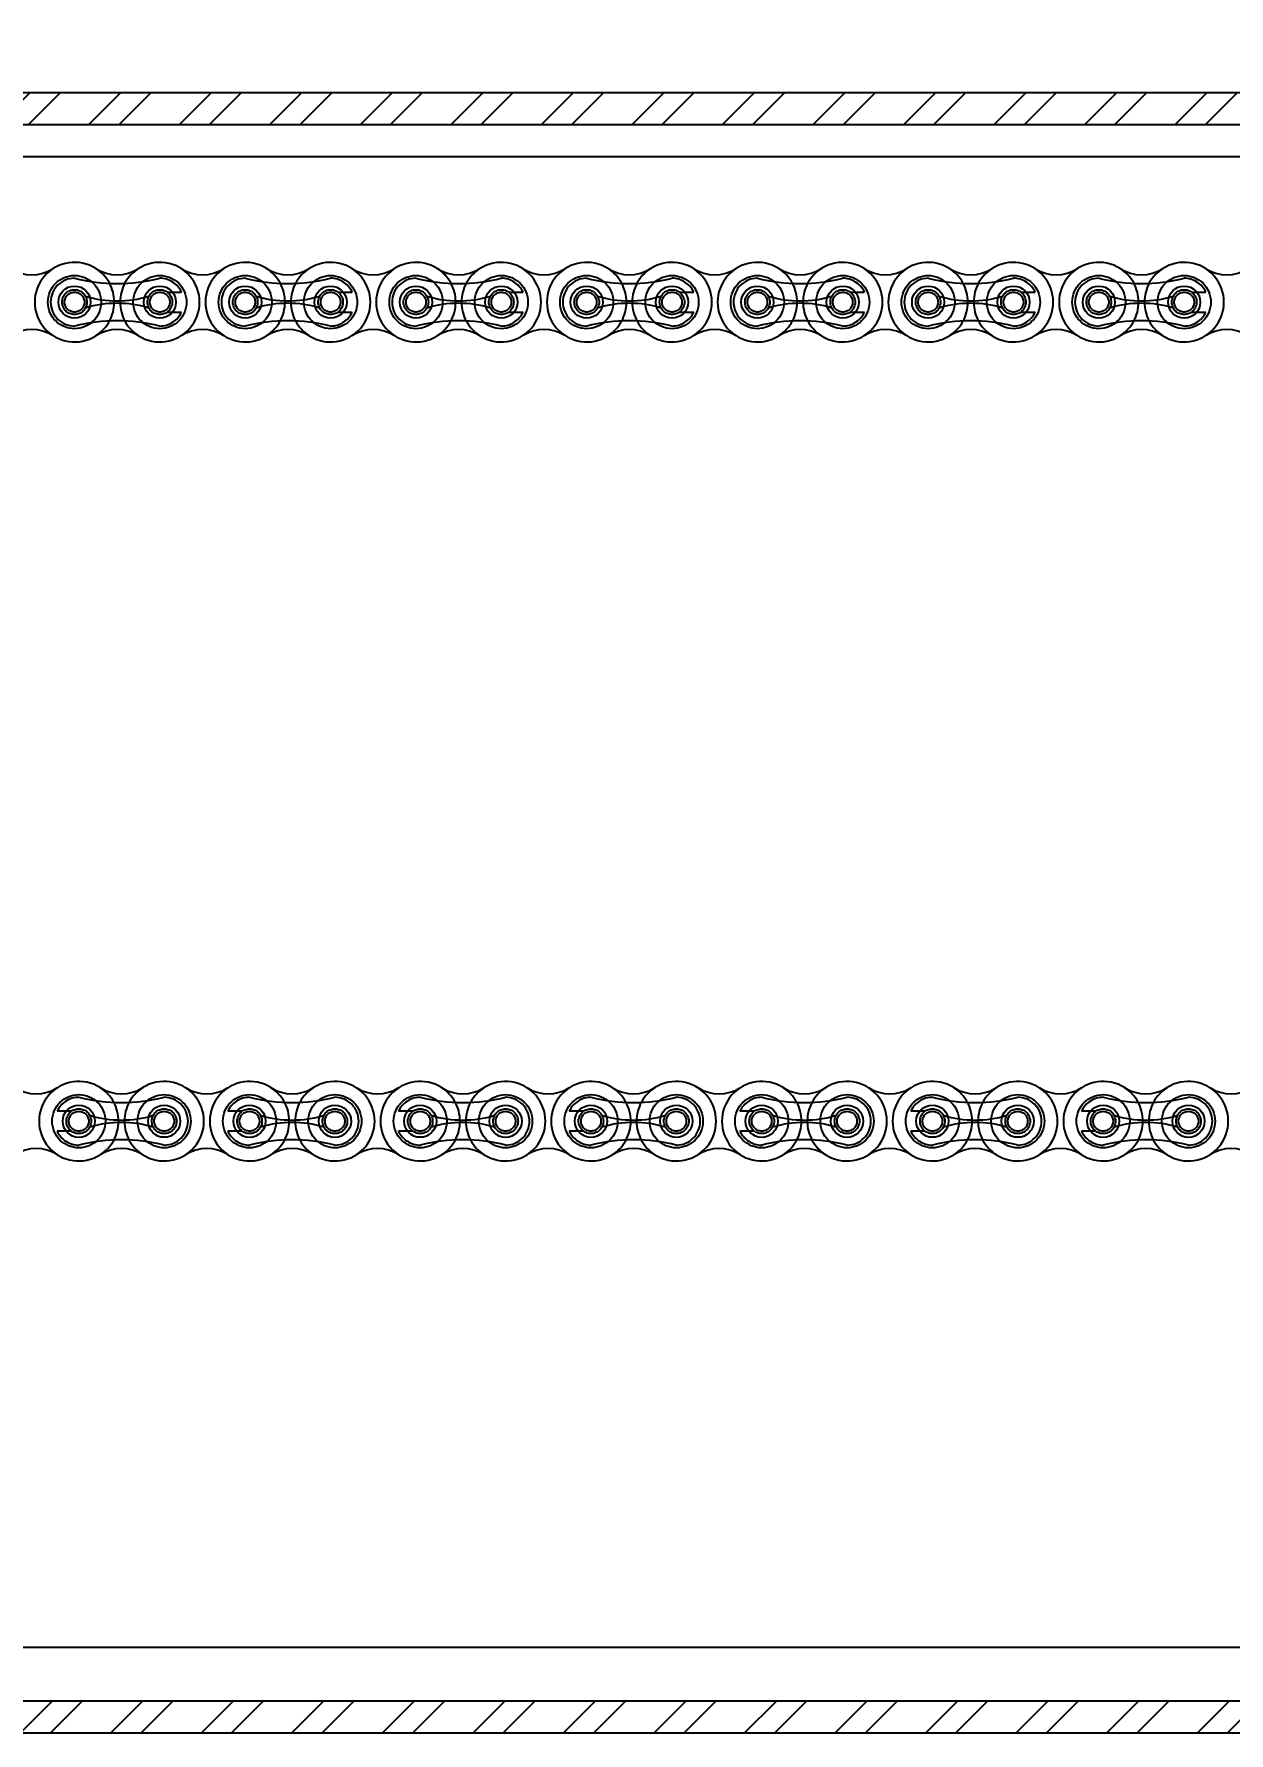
# Model space of a CAD drawing. Header units: metres. Extents: x 0 to 21025, y 0 to 14850.
# Drawn here: x 3597.7 to 3775.5, y 6190.9 to 6443.6 of the extents above; entities that cross this region are included whole.
import ezdxf

# ---------------------------------------------------------------- set-up
doc = ezdxf.new("R2010")
doc.units = ezdxf.units.M
doc.header["$LTSCALE"] = 25
doc.linetypes.add('HIDDEN2', pattern=[4.7625, 3.175, -1.5875])
for name, color, linetype in [('18_COTAS', 7, 'Continuous'), ('SHA', 7, 'Continuous'), ('SL4', 4, 'Continuous'), ('ST1', 7, 'HIDDEN2')]:
    doc.layers.add(name, color=color, linetype=linetype)
doc.styles.add('ROMANS', font='ROMANS.SHX')
doc.dimstyles.new('25___1-25', dxfattribs={"dimscale": 25, "dimtxt": 2.5, "dimasz": 2, "dimexe": 1.5, "dimexo": 1, "dimgap": 0.5, "dimtad": 1, "dimzin": 12, "dimtxsty": 'ROMANS', "dimcen": 0, "dimclrd": 256, "dimclre": 256, "dimclrt": 3, "dimazin": 3, "dimtfac": 1, "dimtmove": 0, "dimatfit": 0, "dimfxl": 1, "dimlwd": -1, "dimlwe": -1, "dimarcsym": 0})
pattern_1 = [(45, (-2913.5705, 2928.034), (-6.735192, 6.735192), []), (45, (-2909.08, 2928.034), (-6.735192, 6.735192), [])]

# ---------------------------------------------------------------- blocks, each defined once
blk = doc.blocks.new('*D12')
at = {"layer": '18_COTAS', "transparency": 16777216}
for p, q in [((2083.56, 6357.87), (2083.56, 7037.95)), ((6382.51, 6357.87), (6382.51, 7037.95)), ((2133.56, 7000.45), (6332.51, 7000.45))]:
    blk.add_line(p, q, dxfattribs=at)
for points in [[(2133.56, 7008.78), (2133.56, 6992.11), (2083.56, 7000.45)], [(6332.51, 7008.78), (6332.51, 6992.11), (6382.51, 7000.45)]]:
    blk.add_solid(points, dxfattribs=at)
at = {"layer": 'Defpoints', "color": 0, "transparency": 16777216}
for p in [(6382.51, 7000.45), (2083.56, 6332.87), (6382.51, 6332.87)]:
    blk.add_point(p, dxfattribs=at)
at = {"layer": '18_COTAS', "color": 3, "transparency": 16777216, "insert": (4233.04, 7050.15), "char_height": 62.5, "attachment_point": 5, "style": 'ROMANS'}
blk.add_mtext('4298,95', dxfattribs=at)

msp = doc.modelspace()

# ---------------------------------------------------------------- hatches: boundary and pattern name
at = {"layer": 'SHA'}
h = msp.add_hatch(dxfattribs=at)
h.set_pattern_fill('ANSI32', color=256, style=0)
h.set_pattern_definition(pattern_1)
h.paths.add_polyline_path([(4205.539, 6434.865), (2880.564, 6434.865), (2880.564, 6430.103), (4205.539, 6430.103)], flags=0)
h = msp.add_hatch(dxfattribs=at)
h.set_pattern_fill('ANSI32', color=256, style=0)
h.set_pattern_definition(pattern_1)
h.paths.add_polyline_path([(2880.564, 6190.865), (4205.539, 6190.865), (4205.539, 6195.628), (2880.564, 6195.628)], flags=0)

# ---------------------------------------------------------------- linework, layer by layer
at = {"layer": 'SL4'}
for p, q in [((2880.564, 6434.865), (4205.539, 6434.865)), ((2880.564, 6430.103), (4205.539, 6430.103)), ((4205.539, 6425.34), (2880.564, 6425.34)), ((2880.564, 6203.628), (4205.539, 6203.628)), ((4205.539, 6195.628), (2880.564, 6195.628)), ((4205.539, 6190.865), (2880.564, 6190.865))]:
    msp.add_line(p, q, dxfattribs=at)
for centre, radius in [((3603.73, 6403.705), 2.399), ((3616.43, 6403.705), 2.399), ((3629.13, 6403.705), 2.398), ((3641.83, 6403.705), 2.399), ((3654.53, 6403.705), 2.399), ((3667.23, 6403.705), 2.399), ((3679.93, 6403.705), 2.398), ((3692.63, 6403.705), 2.399), ((3705.33, 6403.705), 2.399), ((3718.03, 6403.705), 2.399), ((3730.73, 6403.705), 2.398), ((3743.43, 6403.705), 2.399), ((3756.13, 6403.705), 2.399), ((3768.83, 6403.705), 2.399), ((3604.369, 6281.87), 2.399), ((3617.069, 6281.87), 2.398), ((3629.769, 6281.87), 2.399), ((3642.469, 6281.87), 2.399), ((3655.169, 6281.87), 2.398), ((3667.869, 6281.87), 2.399), ((3680.569, 6281.87), 2.399), ((3693.269, 6281.87), 2.399), ((3705.969, 6281.87), 2.399), ((3718.669, 6281.87), 2.399), ((3731.369, 6281.87), 2.398), ((3744.069, 6281.87), 2.398), ((3756.769, 6281.87), 2.399), ((3769.469, 6281.87), 2.399)]:
    msp.add_circle(centre, radius, dxfattribs=at)
for centre, start, end in [((3603.73, 6403.705), 57.56669, 302.43331), ((3616.43, 6403.705), 237.56669, 122.43331), ((3629.13, 6403.705), 57.56669, 302.43331), ((3641.83, 6403.705), 237.56669, 122.43331), ((3654.53, 6403.705), 57.56669, 302.43331), ((3667.23, 6403.705), 237.56669, 122.43331), ((3679.93, 6403.705), 57.56669, 302.43331), ((3692.63, 6403.705), 237.56669, 122.43331), ((3705.33, 6403.705), 57.56669, 302.43331), ((3718.03, 6403.705), 237.56669, 122.43331), ((3730.73, 6403.705), 57.56669, 302.43331), ((3743.43, 6403.705), 237.56669, 122.43331), ((3756.13, 6403.705), 57.56669, 302.43331), ((3768.83, 6403.705), 237.56669, 122.43331), ((3597.38, 6413.698), 237.56669, 302.43331), ((3610.08, 6413.698), 237.56669, 302.43331), ((3622.78, 6413.698), 237.56669, 302.43331), ((3635.48, 6413.698), 237.56669, 302.43331), ((3648.18, 6413.698), 237.56669, 302.43331), ((3660.88, 6413.698), 237.56669, 302.43331), ((3673.58, 6413.698), 237.56669, 302.43331), ((3686.28, 6413.698), 237.56669, 302.43331), ((3698.98, 6413.698), 237.56669, 302.43331), ((3711.68, 6413.698), 237.56669, 302.43331), ((3724.38, 6413.698), 237.56669, 302.43331), ((3737.08, 6413.698), 237.56669, 302.43331), ((3749.78, 6413.698), 237.56669, 302.43331), ((3762.48, 6413.698), 237.56669, 302.43331), ((3775.18, 6413.698), 237.56669, 302.43331), ((3597.38, 6393.712), 57.56669, 122.43331), ((3610.08, 6393.712), 57.56669, 122.43331), ((3622.78, 6393.712), 57.56669, 122.43331), ((3635.48, 6393.712), 57.56669, 122.43331), ((3648.18, 6393.712), 57.56669, 122.43331), ((3660.88, 6393.712), 57.56669, 122.43331), ((3673.58, 6393.712), 57.56669, 122.43331), ((3686.28, 6393.712), 57.56669, 122.43331), ((3698.98, 6393.712), 57.56669, 122.43331), ((3711.68, 6393.712), 57.56669, 122.43331), ((3724.38, 6393.712), 57.56669, 122.43331), ((3737.08, 6393.712), 57.56669, 122.43331), ((3749.78, 6393.712), 57.56669, 122.43331), ((3762.48, 6393.712), 57.56669, 122.43331), ((3775.18, 6393.712), 57.56669, 122.43331), ((3598.019, 6291.863), 237.56669, 302.43331), ((3604.369, 6281.87), 57.56669, 302.43331), ((3610.719, 6291.863), 237.56669, 302.43331), ((3617.069, 6281.87), 237.56669, 122.43331), ((3623.419, 6291.863), 237.56669, 302.43331), ((3629.769, 6281.87), 57.56669, 302.43331), ((3636.119, 6291.863), 237.56669, 302.43331), ((3642.469, 6281.87), 237.56669, 122.43331), ((3648.819, 6291.863), 237.56669, 302.43331), ((3655.169, 6281.87), 57.56669, 302.43331), ((3661.519, 6291.863), 237.56669, 302.43331), ((3667.869, 6281.87), 237.56669, 122.43331), ((3674.219, 6291.863), 237.56669, 302.43331), ((3680.569, 6281.87), 57.56669, 302.43331), ((3686.919, 6291.863), 237.56669, 302.43331), ((3693.269, 6281.87), 237.56669, 122.43331), ((3699.619, 6291.863), 237.56669, 302.43331), ((3705.969, 6281.87), 57.56669, 302.43331), ((3712.319, 6291.863), 237.56669, 302.43331), ((3718.669, 6281.87), 237.56669, 122.43331), ((3725.019, 6291.863), 237.56669, 302.43331), ((3731.369, 6281.87), 57.56669, 302.43331), ((3737.719, 6291.863), 237.56669, 302.43331), ((3744.069, 6281.87), 237.56669, 122.43331), ((3750.419, 6291.863), 237.56669, 302.43331), ((3756.769, 6281.87), 57.56669, 302.43331), ((3763.119, 6291.863), 237.56669, 302.43331), ((3769.469, 6281.87), 237.56669, 122.43331), ((3775.819, 6291.863), 237.56669, 302.43331), ((3598.019, 6271.877), 57.56669, 122.43331), ((3610.719, 6271.877), 57.56669, 122.43331), ((3623.419, 6271.877), 57.56669, 122.43331), ((3636.119, 6271.877), 57.56669, 122.43331), ((3648.819, 6271.877), 57.56669, 122.43331), ((3661.519, 6271.877), 57.56669, 122.43331), ((3674.219, 6271.877), 57.56669, 122.43331), ((3686.919, 6271.877), 57.56669, 122.43331), ((3699.619, 6271.877), 57.56669, 122.43331), ((3712.319, 6271.877), 57.56669, 122.43331), ((3725.019, 6271.877), 57.56669, 122.43331), ((3737.719, 6271.877), 57.56669, 122.43331), ((3750.419, 6271.877), 57.56669, 122.43331), ((3763.119, 6271.877), 57.56669, 122.43331), ((3775.819, 6271.877), 57.56669, 122.43331)]:
    msp.add_arc(centre, 5.92, start, end, dxfattribs=at)
at = {"layer": 'ST1'}
for p, q in [((4205.539, 6425.34), (2880.564, 6425.34)), ((3617.537, 6405.181), (3619.661, 6405.181)), ((3642.937, 6405.181), (3645.06, 6405.181)), ((3668.337, 6405.181), (3670.46, 6405.181)), ((3693.737, 6405.181), (3695.86, 6405.181)), ((3719.137, 6405.181), (3721.26, 6405.181)), ((3744.537, 6405.181), (3746.66, 6405.181)), ((3769.937, 6405.181), (3772.06, 6405.181)), ((3617.537, 6402.229), (3619.661, 6402.229)), ((3642.937, 6402.229), (3645.06, 6402.229)), ((3668.337, 6402.229), (3670.46, 6402.229)), ((3693.737, 6402.229), (3695.86, 6402.229)), ((3719.137, 6402.229), (3721.26, 6402.229)), ((3744.537, 6402.229), (3746.66, 6402.229)), ((3769.937, 6402.229), (3772.06, 6402.229)), ((3603.262, 6283.346), (3601.138, 6283.346)), ((3628.662, 6283.346), (3626.538, 6283.346)), ((3654.062, 6283.346), (3651.938, 6283.346)), ((3679.462, 6283.346), (3677.338, 6283.346)), ((3704.862, 6283.346), (3702.738, 6283.346)), ((3730.262, 6283.346), (3728.138, 6283.346)), ((3755.662, 6283.346), (3753.538, 6283.346)), ((3603.262, 6280.394), (3601.138, 6280.394)), ((3628.662, 6280.394), (3626.538, 6280.394)), ((3654.062, 6280.394), (3651.938, 6280.394)), ((3679.462, 6280.394), (3677.338, 6280.394)), ((3704.862, 6280.394), (3702.738, 6280.394)), ((3730.262, 6280.394), (3728.138, 6280.394)), ((3755.662, 6280.394), (3753.538, 6280.394)), ((2880.564, 6203.628), (4205.539, 6203.628))]:
    msp.add_line(p, q, dxfattribs=at)
for centre, radius in [((3603.73, 6403.705), 3.96), ((3616.43, 6403.705), 3.96), ((3629.13, 6403.705), 3.96), ((3641.83, 6403.705), 3.96), ((3654.53, 6403.705), 3.96), ((3667.23, 6403.705), 3.96), ((3679.93, 6403.705), 3.96), ((3692.63, 6403.705), 3.96), ((3705.33, 6403.705), 3.96), ((3718.03, 6403.705), 3.96), ((3730.73, 6403.705), 3.96), ((3743.43, 6403.705), 3.96), ((3756.13, 6403.705), 3.96), ((3768.83, 6403.705), 3.96), ((3603.73, 6403.705), 1.845), ((3603.73, 6403.705), 1.476), ((3616.43, 6403.705), 1.845), ((3616.43, 6403.705), 1.476), ((3629.13, 6403.705), 1.845), ((3629.13, 6403.705), 1.476), ((3641.83, 6403.705), 1.845), ((3641.83, 6403.705), 1.476), ((3654.53, 6403.705), 1.845), ((3654.53, 6403.705), 1.476), ((3667.23, 6403.705), 1.845), ((3667.23, 6403.705), 1.476), ((3679.93, 6403.705), 1.845), ((3679.93, 6403.705), 1.476), ((3692.63, 6403.705), 1.845), ((3692.63, 6403.705), 1.476), ((3705.33, 6403.705), 1.845), ((3705.33, 6403.705), 1.476), ((3718.03, 6403.705), 1.845), ((3718.03, 6403.705), 1.476), ((3730.73, 6403.705), 1.845), ((3730.73, 6403.705), 1.476), ((3743.43, 6403.705), 1.845), ((3743.43, 6403.705), 1.476), ((3756.13, 6403.705), 1.845), ((3756.13, 6403.705), 1.476), ((3768.83, 6403.705), 1.845), ((3768.83, 6403.705), 1.476), ((3604.369, 6281.87), 3.96), ((3617.069, 6281.87), 3.96), ((3629.769, 6281.87), 3.96), ((3642.469, 6281.87), 3.96), ((3655.169, 6281.87), 3.96), ((3667.869, 6281.87), 3.96), ((3680.569, 6281.87), 3.96), ((3693.269, 6281.87), 3.96), ((3705.969, 6281.87), 3.96), ((3718.669, 6281.87), 3.96), ((3731.369, 6281.87), 3.96), ((3744.069, 6281.87), 3.96), ((3756.769, 6281.87), 3.96), ((3769.469, 6281.87), 3.96), ((3604.369, 6281.87), 1.845), ((3604.369, 6281.87), 1.476), ((3617.069, 6281.87), 1.845), ((3617.069, 6281.87), 1.476), ((3629.769, 6281.87), 1.845), ((3629.769, 6281.87), 1.476), ((3642.469, 6281.87), 1.845), ((3642.469, 6281.87), 1.476), ((3655.169, 6281.87), 1.845), ((3655.169, 6281.87), 1.476), ((3667.869, 6281.87), 1.845), ((3667.869, 6281.87), 1.476), ((3680.569, 6281.87), 1.845), ((3680.569, 6281.87), 1.476), ((3693.269, 6281.87), 1.845), ((3693.269, 6281.87), 1.476), ((3705.969, 6281.87), 1.845), ((3705.969, 6281.87), 1.476), ((3718.669, 6281.87), 1.845), ((3718.669, 6281.87), 1.476), ((3731.369, 6281.87), 1.845), ((3731.369, 6281.87), 1.476), ((3744.069, 6281.87), 1.845), ((3744.069, 6281.87), 1.476), ((3756.769, 6281.87), 1.845), ((3756.769, 6281.87), 1.476), ((3769.469, 6281.87), 1.845), ((3769.469, 6281.87), 1.476)]:
    msp.add_circle(centre, radius, dxfattribs=at)
for centre, radius, start, end in [((3603.73, 6403.705), 3.552, 90, 270), ((3610.08, 6432.802), 26.322, 256.04015, 283.95985), ((3603.73, 6403.705), 5.92, 302.43328, 57.56672), ((3616.43, 6403.705), 5.92, 122.43328, 237.56672), ((3616.43, 6403.705), 3.552, 24.55336, 90), ((3629.13, 6403.705), 3.552, 90, 270), ((3635.48, 6432.802), 26.322, 256.04015, 283.95985), ((3629.13, 6403.705), 5.92, 302.43324, 57.56676), ((3641.83, 6403.705), 5.92, 122.43324, 237.56672), ((3641.83, 6403.705), 3.552, 24.55336, 90), ((3654.53, 6403.705), 3.552, 90, 270), ((3660.88, 6432.802), 26.322, 256.04015, 283.95985), ((3654.53, 6403.705), 5.92, 302.43324, 57.56676), ((3667.23, 6403.705), 5.92, 122.43328, 237.56672), ((3667.23, 6403.705), 3.552, 24.55336, 90), ((3679.93, 6403.705), 3.552, 90, 270), ((3686.28, 6432.802), 26.322, 256.04015, 283.95985), ((3679.93, 6403.705), 5.92, 302.43324, 57.56672), ((3692.63, 6403.705), 5.92, 122.43328, 237.56672), ((3692.63, 6403.705), 3.552, 24.55336, 90), ((3705.33, 6403.705), 3.552, 90, 270), ((3711.68, 6432.802), 26.322, 256.04015, 283.95985), ((3705.33, 6403.705), 5.92, 302.43328, 57.56672), ((3718.03, 6403.705), 5.92, 122.43328, 237.56676), ((3718.03, 6403.705), 3.552, 24.55336, 90), ((3730.73, 6403.705), 3.552, 90, 270), ((3737.08, 6432.802), 26.322, 256.04015, 283.95985), ((3730.73, 6403.705), 5.92, 302.43324, 57.56676), ((3743.43, 6403.705), 5.92, 122.43328, 237.56676), ((3743.43, 6403.705), 3.552, 24.55336, 90), ((3756.13, 6403.705), 3.552, 90, 270), ((3762.48, 6432.802), 26.322, 256.04015, 283.95985), ((3756.13, 6403.705), 5.92, 302.43328, 57.56676), ((3768.83, 6403.705), 5.92, 122.43328, 237.56672), ((3768.83, 6403.705), 3.552, 24.55336, 90), ((3610.08, 6420.058), 16.175, 252.993, 287.007), ((3635.48, 6420.058), 16.175, 252.993, 287.007), ((3660.88, 6420.058), 16.175, 252.993, 287.007), ((3686.28, 6420.058), 16.175, 252.993, 287.007), ((3711.68, 6420.058), 16.175, 252.993, 287.007), ((3737.08, 6420.058), 16.175, 252.993, 287.007), ((3762.48, 6420.058), 16.175, 252.993, 287.007), ((3610.08, 6387.353), 16.175, 72.993, 107.007), ((3616.43, 6403.705), 3.552, 270, 335.44664), ((3635.48, 6387.353), 16.175, 72.993, 107.007), ((3641.83, 6403.705), 3.552, 270, 335.44664), ((3660.88, 6387.353), 16.175, 72.993, 107.007), ((3667.23, 6403.705), 3.552, 270, 335.44664), ((3686.28, 6387.353), 16.175, 72.993, 107.007), ((3692.63, 6403.705), 3.552, 270, 335.44664), ((3711.68, 6387.353), 16.175, 72.993, 107.007), ((3718.03, 6403.705), 3.552, 270, 335.44664), ((3737.08, 6387.353), 16.175, 72.993, 107.007), ((3743.43, 6403.705), 3.552, 270, 335.44664), ((3762.48, 6387.353), 16.175, 72.993, 107.007), ((3768.83, 6403.705), 3.552, 270, 335.44664), ((3610.08, 6374.609), 26.322, 76.04015, 103.95985), ((3635.48, 6374.609), 26.322, 76.04015, 103.95985), ((3660.88, 6374.609), 26.322, 76.04015, 103.95985), ((3686.28, 6374.609), 26.322, 76.04015, 103.95985), ((3711.68, 6374.609), 26.322, 76.04015, 103.95985), ((3737.08, 6374.609), 26.322, 76.04015, 103.95985), ((3762.48, 6374.609), 26.322, 76.04015, 103.95985), ((3604.369, 6281.87), 3.552, 90, 155.44664), ((3610.719, 6310.967), 26.322, 256.04015, 283.95985), ((3604.369, 6281.87), 5.92, 302.43328, 57.56672), ((3617.069, 6281.87), 5.92, 122.43328, 237.56672), ((3617.069, 6281.87), 3.552, 270, 90), ((3629.769, 6281.87), 3.552, 90, 155.44664), ((3636.119, 6310.967), 26.322, 256.04015, 283.95985), ((3629.769, 6281.87), 5.92, 302.43324, 57.56672), ((3642.469, 6281.87), 5.92, 122.43328, 237.56676), ((3642.469, 6281.87), 3.552, 270, 90), ((3655.169, 6281.87), 3.552, 90, 155.44664), ((3661.519, 6310.967), 26.322, 256.04015, 283.95985), ((3655.169, 6281.87), 5.92, 302.43324, 57.56676), ((3667.869, 6281.87), 5.92, 122.43328, 237.56676), ((3667.869, 6281.87), 3.552, 270, 90), ((3680.569, 6281.87), 3.552, 90, 155.44664), ((3686.919, 6310.967), 26.322, 256.04015, 283.95985), ((3680.569, 6281.87), 5.92, 302.43324, 57.56672), ((3693.269, 6281.87), 5.92, 122.43328, 237.56672), ((3693.269, 6281.87), 3.552, 270, 90), ((3705.969, 6281.87), 3.552, 90, 155.44664), ((3712.319, 6310.967), 26.322, 256.04015, 283.95985), ((3705.969, 6281.87), 5.92, 302.43328, 57.56672), ((3718.669, 6281.87), 5.92, 122.43328, 237.56672), ((3718.669, 6281.87), 3.552, 270, 90), ((3731.369, 6281.87), 3.552, 90, 155.44664), ((3737.719, 6310.967), 26.322, 256.04015, 283.95985), ((3731.369, 6281.87), 5.92, 302.43328, 57.56672), ((3744.069, 6281.87), 5.92, 122.43328, 237.56672), ((3744.069, 6281.87), 3.552, 270, 90), ((3756.769, 6281.87), 3.552, 90, 155.44664), ((3763.119, 6310.967), 26.322, 256.04015, 283.95985), ((3756.769, 6281.87), 5.92, 302.43328, 57.56672), ((3769.469, 6281.87), 5.92, 122.43328, 237.56672), ((3769.469, 6281.87), 3.552, 270, 90), ((3604.369, 6281.87), 3.552, 204.55336, 270), ((3610.719, 6298.223), 16.175, 252.993, 287.007), ((3610.719, 6265.518), 16.175, 72.993, 107.007), ((3629.769, 6281.87), 3.552, 204.55336, 270), ((3636.119, 6298.223), 16.175, 252.993, 287.007), ((3636.119, 6265.518), 16.175, 72.993, 107.007), ((3655.169, 6281.87), 3.552, 204.55336, 270), ((3661.519, 6298.223), 16.175, 252.993, 287.007), ((3661.519, 6265.518), 16.175, 72.993, 107.007), ((3680.569, 6281.87), 3.552, 204.55336, 270), ((3686.919, 6298.223), 16.175, 252.993, 287.007), ((3686.919, 6265.518), 16.175, 72.993, 107.007), ((3705.969, 6281.87), 3.552, 204.55336, 270), ((3712.319, 6298.223), 16.175, 252.993, 287.007), ((3712.319, 6265.518), 16.175, 72.993, 107.007), ((3731.369, 6281.87), 3.552, 204.55336, 270), ((3737.719, 6298.223), 16.175, 252.993, 287.007), ((3737.719, 6265.518), 16.175, 72.993, 107.007), ((3756.769, 6281.87), 3.552, 204.55336, 270), ((3763.119, 6298.223), 16.175, 252.993, 287.007), ((3763.119, 6265.518), 16.175, 72.993, 107.007), ((3610.719, 6252.774), 26.322, 76.04015, 103.95985), ((3636.119, 6252.774), 26.322, 76.04015, 103.95985), ((3661.519, 6252.774), 26.322, 76.04015, 103.95985), ((3686.919, 6252.774), 26.322, 76.04015, 103.95985), ((3712.319, 6252.774), 26.322, 76.04015, 103.95985), ((3737.719, 6252.774), 26.322, 76.04015, 103.95985), ((3763.119, 6252.774), 26.322, 76.04015, 103.95985)]:
    msp.add_arc(centre, radius, start, end, dxfattribs=at)

# ---------------------------------------------------------------- dimensions: what is measured, and where the dimension line sits
at = {"layer": '18_COTAS'}
dim = msp.add_linear_dim(base=(6382.514, 7000.445), p1=(2083.564, 6332.865), p2=(6382.514, 6332.865), dimstyle='25___1-25', dxfattribs=at)
dim.commit()
dim.dimension.update_dxf_attribs({"geometry": '*D12', "text_midpoint": (4233.039, 7050.147)})

doc.saveas('drawing.dxf')
